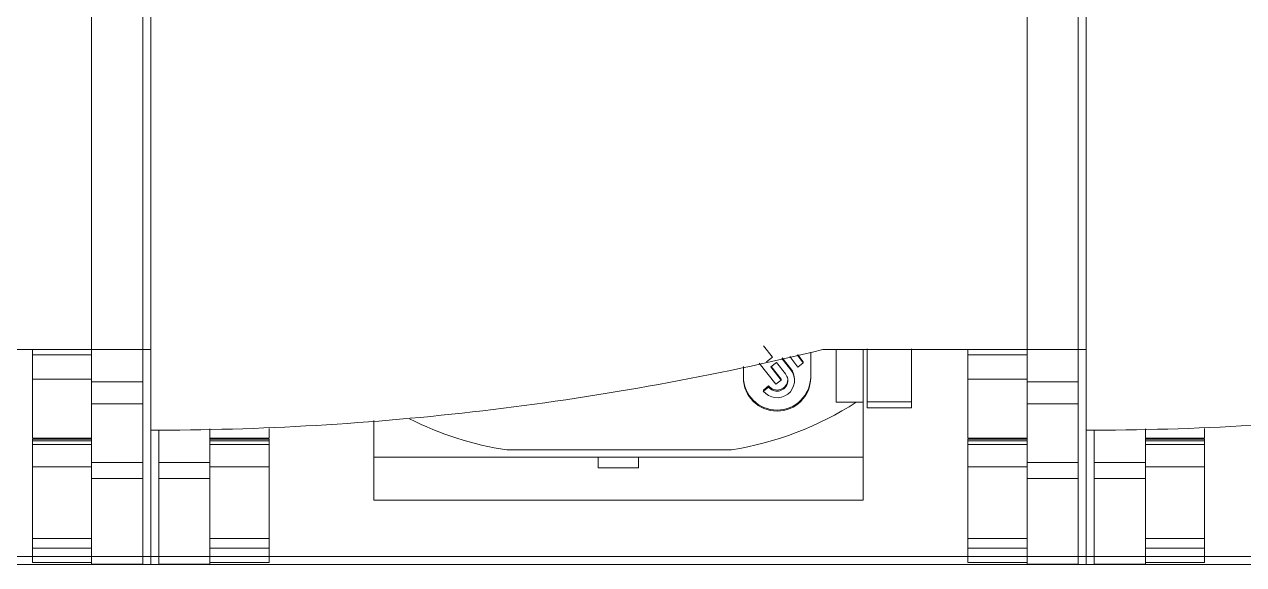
# Model space of a CAD drawing. Header units: millimetres. Extents: x 4134 to 7422, y 1400 to 3585.
# Drawn here: x 5385.15 to 5430.5, y 3225.78 to 3245.87 of the extents above; entities that cross this region are included whole.
import ezdxf

# ---------------------------------------------------------------- set-up
doc = ezdxf.new("R2010")
doc.units = ezdxf.units.MM
doc.layers.add('000-PI-Oprema', color=30, linetype='Continuous', lineweight=5)
doc.layers.add('004-PI-DIN Šina', color=3, linetype='Continuous')

# ---------------------------------------------------------------- blocks, each defined once
blk = doc.blocks.new('S7-1500 DI HF - 6ES7521-1BL00-0AB0')
at = {"layer": '000-PI-Oprema', "color": 0, "linetype": 'ByBlock', "lineweight": 0}
for p, q in [((32.6, 67.75), (32.6, 3.795)), ((34.5, 67.75), (34.5, 3.795)), ((22.789, 8.14), (23.125, 7.714)), ((23.125, 7.714), (22.909, 7.547)), ((23.77, 7.739), (24.076, 7.35)), ((24.273, 7.503), (24.042, 7.797)), ((24.273, 7.542), (24.068, 7.802)), ((24.55, 6.949), (24.55, 7.904)), ((25, 8), (34.8, 8)), ((25.5, 8), (25.5, 6.04)), ((26.5, 6.04), (26.5, 8)), ((30.4, 7.8), (30.4, 8)), ((30.4, 6.902), (30.4, 7.8)), ((30.4, 7.8), (32.6, 7.8)), ((32.6, 6.799), (32.6, 8)), ((34.5, 6.799), (34.5, 8)), ((34.8, 7.919), (34.8, 0)), ((22.05, 7.374), (22.05, 6.949)), ((22.631, 7.497), (23.25, 6.711)), ((23.063, 7.351), (23.278, 7.519)), ((23.447, 6.863), (23.063, 7.351)), ((23.447, 6.902), (23.082, 7.366)), ((23.278, 7.519), (23.614, 7.092)), ((23.811, 7.245), (23.475, 7.671)), ((23.811, 7.284), (23.495, 7.686)), ((23.811, 7.284), (23.811, 7.245)), ((24.076, 7.35), (24.273, 7.503)), ((24.273, 7.542), (24.273, 7.503)), ((23.25, 6.711), (23.447, 6.863)), ((23.447, 6.902), (23.447, 6.863)), ((23.949, 6.849), (23.949, 6.888)), ((30.4, 4.701), (30.4, 6.902)), ((30.4, 6.902), (32.6, 6.902)), ((22.986, 6.645), (22.789, 6.492)), ((22.986, 6.605), (22.789, 6.453)), ((22.789, 6.492), (22.789, 6.453)), ((22.986, 6.645), (22.986, 6.605)), ((32.6, 5.982), (32.6, 6.799)), ((32.6, 6.799), (34.5, 6.799)), ((34.5, 5.982), (34.5, 6.799)), ((25.5, 6.04), (25.5, 6.04)), ((25.5, 6.04), (26.249, 6.04)), ((25.5, 6.04), (26.5, 6.04)), ((26.249, 6.04), (26.5, 6.04)), ((26.5, 4), (26.5, 6.04)), ((26.5, 6.04), (26.5, 6.04)), ((26.65, 5.833), (26.65, 6.05)), ((26.65, 6.05), (28.3, 6.05)), ((28.3, 5.833), (28.3, 6.05)), ((32.6, 5.982), (34.5, 5.982)), ((26.65, 5.833), (28.3, 5.833)), ((0.301, 5), (0, 5)), ((2.2, 5.049), (2.2, 3.795)), ((4.4, 4.701), (4.4, 5.066)), ((8.3, 4), (8.3, 5.364)), ((0, 4.919), (0, 0)), ((0.3, 4.988), (0.3, 3.795)), ((2.2, 4.701), (4.4, 4.701)), ((4.4, 4.671), (2.2, 4.671)), ((4.4, 4.665), (2.2, 4.665)), ((4.4, 4.6), (2.2, 4.6)), ((4.4, 4.665), (4.4, 4.671)), ((4.4, 4.6), (4.4, 4.665)), ((4.4, 4.6), (4.4, 4.463)), ((30.4, 4.701), (32.6, 4.701)), ((30.4, 4.665), (30.4, 4.671)), ((32.6, 4.671), (30.4, 4.671)), ((30.4, 4.6), (30.4, 4.665)), ((30.4, 4.665), (32.6, 4.665)), ((30.4, 4.6), (30.4, 4.463)), ((30.4, 4.6), (32.6, 4.6)), ((4.4, 4.463), (2.2, 4.463)), ((4.4, 4.463), (4.4, 3.638)), ((13.244, 4.268), (21.599, 4.268)), ((30.4, 4.463), (30.4, 3.638)), ((30.4, 4.463), (32.6, 4.463)), ((0.3, 3.209), (0.3, 3.795)), ((2.2, 3.795), (0.3, 3.795)), ((2.2, 3.209), (2.2, 3.795)), ((4.4, 3.638), (2.2, 3.638)), ((4.4, 3.638), (4.4, 0.973)), ((8.3, 2.4), (8.3, 4)), ((8.3, 4), (26.5, 4)), ((16.65, 4), (16.65, 3.596)), ((18.15, 4), (18.15, 3.596)), ((26.5, 2.4), (26.5, 4)), ((30.4, 3.638), (30.4, 0.973)), ((30.4, 3.638), (32.6, 3.638)), ((32.6, 3.209), (32.6, 3.795)), ((32.6, 3.795), (34.5, 3.795)), ((34.5, 3.209), (34.5, 3.795)), ((2.2, 3.209), (0.3, 3.209)), ((16.65, 3.596), (18.15, 3.596)), ((32.6, 3.209), (34.5, 3.209)), ((8.3, 2.4), (26.5, 2.4)), ((4.4, 0.973), (2.2, 0.973)), ((4.4, 0.973), (4.4, 0.606)), ((30.4, 0.973), (30.4, 0.606)), ((30.4, 0.973), (32.6, 0.973)), ((2.2, 0.606), (2.2, 0.076)), ((4.4, 0.606), (2.2, 0.606)), ((4.4, 0.606), (4.4, 0.076)), ((30.4, 0.606), (30.4, 0.076)), ((30.4, 0.606), (32.6, 0.606)), ((32.6, 0.606), (32.6, 0.076)), ((30.4, 0), (-0.859, 0)), ((1.941, 0), (0, 0)), ((0.3, 0.012), (2.2, 0.012)), ((2.2, 0.012), (0.3, 0.012)), ((2.2, 0.076), (4.4, 0.076)), ((4.4, 0.076), (2.2, 0.076)), ((4.4, 0.076), (4.4, 0.076)), ((30.4, 0.076), (30.4, 0.076)), ((30.4, 0.076), (32.6, 0.076)), ((30.4, 0.076), (32.6, 0.076)), ((32.6, 0.012), (34.5, 0.012)), ((32.6, 0.012), (34.5, 0.012)), ((34.8, 0), (33.201, 0))]:
    blk.add_line(p, q, dxfattribs=at)
for centre, major_axis, start_param, end_param in [((23.3, 6.888), (0.649, 0), 6.283142, 6.94641), ((23.3, 6.988), (1.25, 0), 3.141593, 6.283185), ((23.3, 6.949), (1.25, 0), 3.141593, 6.283185), ((23.3, 6.849), (0.649, 0), 3.804818, 6.94641), ((23.3, 6.849), (-0.399, 0), 0.663225, 3.804818), ((23.3, 6.888), (-0.399, 0), 0.663225, 3.092069), ((19.662, 16.145), (12.135, 0), 4.872685, 5.28613), ((15.066, 16.004), (11.977, 0), 4.241192, 4.559632)]:
    blk.add_ellipse(centre, major_axis=major_axis, ratio=0.991445, start_param=start_param, end_param=end_param, dxfattribs=at)
for points, knots in [([(0, 20.849), (0, 19.341), (0, 16.091), (0, 10.808), (0, 7.033), (0, 5)], [0, 0, 0, 0, 0.285532, 0.615204, 1, 1, 1, 1]), ([(34.8, 20.849), (34.8, 19.341), (34.8, 16.091), (34.8, 11.808), (34.8, 9.033), (34.8, 8)], [0, 0, 0, 0, 0.352188, 0.75882, 1, 1, 1, 1]), ([(0.301, 5), (2.389, 5.006), (4.469, 5.074), (8.615, 5.331), (10.681, 5.521), (14.797, 6.021), (16.848, 6.331), (20.935, 7.074), (22.971, 7.506), (25, 8)], [0, 0, 0, 0, 0.25, 0.25, 0.5, 0.5, 0.75, 0.75, 1, 1, 1, 1]), ([(26.65, 8.028), (26.65, 7.986), (26.65, 7.403), (26.65, 6.737), (26.65, 6.05)], [0, 0, 0, 0, 0.072727, 1, 1, 1, 1]), ([(28.3, 8.028), (28.3, 7.986), (28.3, 7.403), (28.3, 6.737), (28.3, 6.05)], [0, 0, 0, 0, 0.072727, 1, 1, 1, 1]), ([(2.2, 0.606), (2.2, 0.841), (2.2, 1.518), (2.2, 2.538), (2.2, 3.209)], [0, 0, 0, 0, 0.445928, 1, 1, 1, 1]), ([(32.6, 0.606), (32.6, 0.841), (32.6, 1.518), (32.6, 2.538), (32.6, 3.209)], [0, 0, 0, 0, 0.445928, 1, 1, 1, 1])]:
    blk.add_open_spline(points, degree=3, knots=knots, dxfattribs=at)
for points in [[(32.6, 7.909), (32.6, 7.931), (32.6, 7.955), (32.6, 7.981)], [(0.3, 0.012), (0.3, 0.053), (0.3, 0.343), (0.3, 1.408), (0.3, 2.538), (0.3, 3.209)], [(34.5, 0.012), (34.5, 0.053), (34.5, 0.343), (34.5, 1.408), (34.5, 2.538), (34.5, 3.209)], [(2.2, 0.012), (2.2, 0.024), (2.2, 0.045), (2.2, 0.076)], [(32.6, 0.012), (32.6, 0.024), (32.6, 0.045), (32.6, 0.076)]]:
    blk.add_open_spline(points, degree=3, dxfattribs=at)

msp = doc.modelspace()

# ---------------------------------------------------------------- linework, layer by layer
at = {"layer": '004-PI-DIN Šina', "color": 0, "linetype": 'ByBlock', "lineweight": 0}
for p, q in [((5579.048, 3226.078), (5096.448, 3226.078)), ((5579.048, 3225.778), (5096.448, 3225.778))]:
    msp.add_line(p, q, dxfattribs=at)

# ---------------------------------------------------------------- block references
at = {"layer": '000-PI-Oprema', "color": 0, "linetype": 'ByBlock', "lineweight": 0}
for p in [(5355.048, 3225.778), (5389.848, 3225.778), (5424.648, 3225.778)]:
    msp.add_blockref('S7-1500 DI HF - 6ES7521-1BL00-0AB0', p, dxfattribs=at)

doc.saveas('drawing.dxf')
